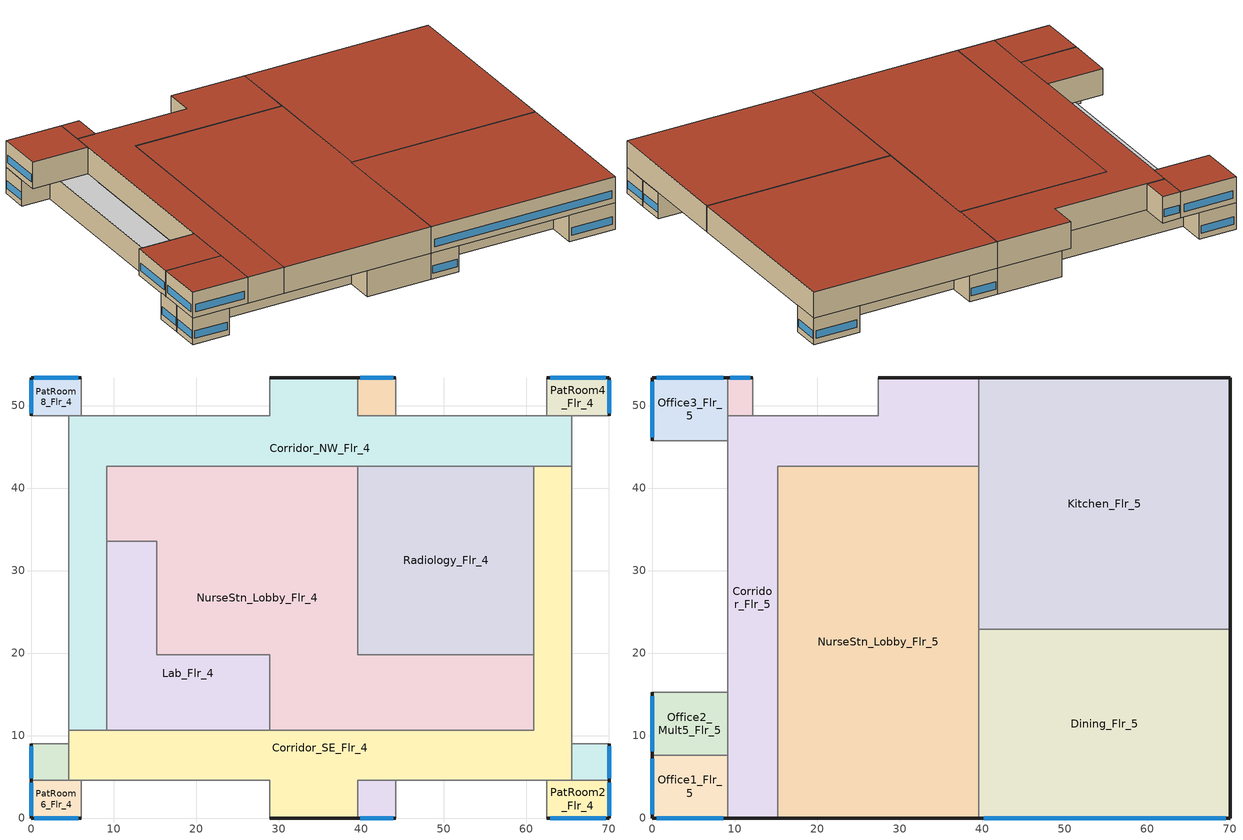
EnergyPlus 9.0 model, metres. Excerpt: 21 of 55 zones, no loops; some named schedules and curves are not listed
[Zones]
PatRoom1_Mult10_Flr_4
 floor adiabatic (int_slab_floor): 44.2,4.57 44.2,0 39.62,0 39.62,4.57 z12.8
 wall outside (res_ext_wall): 39.62,0 44.2,0 z12.8:17.07
 wall adiabatic (int_wall): 44.2,0 44.2,4.57 39.62,4.57 39.62,0 z12.8:17.07
 window (NonreseastWindow_U_0.43_SHGC_0.25): 39.9,0 43.92,0 z13.72:14.94
 ceiling adiabatic (int_slab_ceiling): 39.62,4.57 39.62,0 44.2,0 44.2,4.57 z17.07
PatRoom2_Flr_4
 floor adiabatic (int_slab_floor): 70.1,4.57 70.1,0 62.48,0 62.48,4.57 z12.8
 wall outside (res_ext_wall): 62.48,0 70.1,0 70.1,4.57 z12.8:17.07
 wall adiabatic (int_wall): 70.1,4.57 62.48,4.57 62.48,0 z12.8:17.07
 window (NonresWindow_U_0.43_SHGC_0.25): 70.1,0.27 70.1,4.3 z13.72:14.94
 window (NonreseastWindow_U_0.43_SHGC_0.25): 62.94,0 69.65,0 z13.72:14.94
 ceiling adiabatic (int_slab_ceiling): 62.48,4.57 62.48,0 70.1,0 70.1,4.57 z17.07
PatRoom3_Mult10_Flr_4
 floor adiabatic (int_slab_floor): 70.1,8.99 70.1,4.57 65.53,4.57 65.53,8.99 z12.8
 wall outside (res_ext_wall): 70.1,4.57 70.1,8.99 z12.8:17.07
 wall adiabatic (int_wall): 70.1,8.99 65.53,8.99 65.53,4.57 70.1,4.57 z12.8:17.07
 window (NonresWindow_U_0.43_SHGC_0.25): 70.1,4.84 70.1,8.73 z13.72:14.94
 ceiling adiabatic (int_slab_ceiling): 65.53,8.99 65.53,4.57 70.1,4.57 70.1,8.99 z17.07
PatRoom4_Flr_4
 floor adiabatic (int_slab_floor): 70.1,53.34 70.1,48.77 62.48,48.77 62.48,53.34 z12.8
 wall outside (res_ext_wall): 70.1,48.77 70.1,53.34 62.48,53.34 z12.8:17.07
 wall adiabatic (int_wall): 62.48,53.34 62.48,48.77 70.1,48.77 z12.8:17.07
 window (NonresWindow_U_0.43_SHGC_0.25): 69.65,53.34 62.94,53.34 / 70.1,49.04 70.1,53.07 z13.72:14.94
 ceiling adiabatic (int_slab_ceiling): 62.48,53.34 62.48,48.77 70.1,48.77 70.1,53.34 z17.07
PatRoom5_Mult10_Flr_4
 floor adiabatic (int_slab_floor): 44.2,53.34 44.2,48.77 39.62,48.77 39.62,53.34 z12.8
 wall outside (res_ext_wall): 44.2,53.34 39.62,53.34 z12.8:17.07
 wall adiabatic (int_wall): 39.62,53.34 39.62,48.77 44.2,48.77 44.2,53.34 z12.8:17.07
 window (NonresWindow_U_0.43_SHGC_0.25): 43.92,53.34 39.9,53.34 z13.72:14.94
 ceiling adiabatic (int_slab_ceiling): 39.62,53.34 39.62,48.77 44.2,48.77 44.2,53.34 z17.07
Radiology_Flr_4
 floor adiabatic (int_slab_floor): 60.96,42.67 60.96,19.81 39.62,19.81 39.62,42.67 z12.8
 wall to Corridor_NW_Flr_4 (int_wall): 60.96,42.67 39.62,42.67 z12.8:17.07
 wall to Corridor_SE_Flr_4 (int_wall): 60.96,19.81 60.96,42.67 z12.8:17.07
 wall to NurseStn_Lobby_Flr_4 (int_wall): 39.62,42.67 39.62,19.81 60.96,19.81 z12.8:17.07
 ceiling adiabatic (int_slab_ceiling): 39.62,42.67 39.62,19.81 60.96,19.81 60.96,42.67 z17.07
PatRoom6_Flr_4
 floor adiabatic (int_slab_floor): 6.1,4.57 6.1,0 0,0 0,4.57 z12.8
 wall outside (res_ext_wall): 0,4.57 0,0 6.1,0 z12.8:17.07
 wall adiabatic (int_wall): 6.1,0 6.1,4.57 0,4.57 z12.8:17.07
 window (NonreseastWindow_U_0.43_SHGC_0.25): 0.37,0 5.73,0 z13.72:14.94
 window (NonresWindow_U_0.43_SHGC_0.25): 0,4.3 0,0.27 z13.72:14.94
 ceiling adiabatic (int_slab_ceiling): 0,4.57 0,0 6.1,0 6.1,4.57 z17.07
PatRoom7_Mult10_Flr_4
 floor adiabatic (int_slab_floor): 4.57,8.99 4.57,4.57 0,4.57 0,8.99 z12.8
 wall outside (res_ext_wall): 0,8.99 0,4.57 z12.8:17.07
 wall adiabatic (int_wall): 0,4.57 4.57,4.57 4.57,8.99 0,8.99 z12.8:17.07
 window (NonresWindow_U_0.43_SHGC_0.25): 0,8.73 0,4.84 z13.72:14.94
 ceiling adiabatic (int_slab_ceiling): 0,8.99 0,4.57 4.57,4.57 4.57,8.99 z17.07
PatRoom8_Flr_4
 floor adiabatic (int_slab_floor): 6.1,53.34 6.1,48.77 0,48.77 0,53.34 z12.8
 wall outside (res_ext_wall): 6.1,53.34 0,53.34 0,48.77 z12.8:17.07
 wall adiabatic (int_wall): 0,48.77 6.1,48.77 6.1,53.34 z12.8:17.07
 window (NonresWindow_U_0.43_SHGC_0.25): 5.73,53.34 0.37,53.34 / 0,53.07 0,49.04 z13.72:14.94
 ceiling adiabatic (int_slab_ceiling): 0,53.34 0,48.77 6.1,48.77 6.1,53.34 z17.07
NurseStn_Lobby_Flr_4
 floor adiabatic (int_slab_floor): 9.14,42.67 39.62,42.67 39.62,19.81 60.96,19.81 60.96,10.67 28.96,10.67 28.96,19.81 15.24,19.81 15.24,33.53 9.14,33.53 z12.8
 wall to Corridor_NW_Flr_4 (Air_Wall): 39.62,42.67 9.14,42.67 9.14,33.53 z12.8:17.07
 wall to Corridor_SE_Flr_4 (Air_Wall): 28.96,10.67 60.96,10.67 60.96,19.81 z12.8:17.07
 wall to Lab_Flr_4 (int_wall): 9.14,33.53 15.24,33.53 15.24,19.81 28.96,19.81 28.96,10.67 z12.8:17.07
 ceiling adiabatic (int_slab_ceiling): 9.14,42.67 9.14,33.53 15.24,33.53 15.24,19.81 28.96,19.81 28.96,10.67 60.96,10.67 60.96,19.81 39.62,19.81 39.62,42.67 z17.07
Lab_Flr_4
 floor adiabatic (int_slab_floor): 9.14,33.53 15.24,33.53 15.24,19.81 28.96,19.81 28.96,10.67 9.14,10.67 z12.8
 wall to Corridor_SE_Flr_4 (int_wall): 9.14,10.67 28.96,10.67 z12.8:17.07
 wall to Corridor_NW_Flr_4 (int_wall): 9.14,33.58 9.14,10.67 z12.8:17.07
 ceiling adiabatic (int_slab_ceiling): 9.14,33.53 9.14,10.67 28.96,10.67 28.96,19.81 15.24,19.81 15.24,33.53 z17.07
Corridor_SE_Flr_4
 floor adiabatic (int_slab_floor): 4.57,4.57 4.57,10.67 60.96,10.67 60.96,42.67 65.53,42.67 65.53,4.57 39.62,4.57 39.62,0 28.96,0 28.96,4.57 z12.8
 wall outside (res_ext_wall): 28.96,0 39.62,0 z12.8:17.07
 wall adiabatic (int_wall): 39.62,0 39.62,4.57 65.53,4.57 65.53,42.67 / 4.57,10.67 4.57,4.57 28.96,4.57 28.96,0 z12.8:17.07
 wall to Corridor_NW_Flr_4 (Air_Wall): 65.53,42.67 60.96,42.67 / 9.14,10.67 4.57,10.67 z12.8:17.07
 ceiling adiabatic (int_slab_ceiling): 4.57,4.57 28.96,4.57 28.96,0 39.62,0 39.62,4.57 65.53,4.57 65.53,42.67 60.96,42.67 60.96,10.67 4.57,10.67 z17.07
Corridor_NW_Flr_4
 floor adiabatic (int_slab_floor): 4.57,10.67 4.57,48.77 28.96,48.77 28.96,53.34 39.62,53.34 39.62,48.77 65.53,48.77 65.53,42.67 9.14,42.67 9.14,10.67 z12.8
 wall outside (res_ext_wall): 39.62,53.34 28.96,53.34 z12.8:17.07
 wall adiabatic (int_wall): 65.53,42.67 65.53,48.77 39.62,48.77 39.62,53.34 / 28.96,53.34 28.96,48.77 4.57,48.77 4.57,10.67 z12.8:17.07
 ceiling adiabatic (int_slab_ceiling): 4.57,10.67 9.14,10.67 9.14,42.67 65.53,42.67 65.53,48.77 39.62,48.77 39.62,53.34 28.96,53.34 28.96,48.77 4.57,48.77 z17.07
Dining_Flr_5
 floor adiabatic (int_slab_floor): 39.62,0 39.62,22.86 70.1,22.86 70.1,0 z17.07
 wall outside (nonres_ext_wall): 39.62,0 70.1,0 70.1,22.86 z17.07:21.34
 wall to Kitchen_Flr_5 (int_wall): 70.1,22.86 39.62,22.86 z17.07:21.34
 wall to NurseStn_Lobby_Flr_5 (int_wall): 39.62,22.86 39.62,0 z17.07:21.34
 window (NonreseastWindow_U_0.43_SHGC_0.25): 40.2,0 69.53,0 z17.98:19.2
 roof outside (nonres_roof): 39.62,0 70.1,0 70.1,22.86 39.62,22.86 z21.34
NurseStn_Lobby_Flr_5
 floor adiabatic (int_slab_floor): 15.24,0 15.24,42.67 39.62,42.67 39.62,0 z17.07
 wall outside (nonres_ext_wall): 15.24,0 39.62,0 z17.07:21.34
 wall to Corridor_Flr_5 (Air_Wall): 39.62,42.67 15.24,42.67 z17.07:21.34
 wall to Kitchen_Flr_5 (int_wall): 39.62,22.86 39.62,42.67 z17.07:21.34
 wall to Corridor_Flr_5 (int_wall): 15.24,42.67 15.24,0 z17.07:21.34
 roof outside (nonres_roof): 15.24,0 39.62,0 39.62,42.67 15.24,42.67 z21.34
Kitchen_Flr_5
 floor adiabatic (int_slab_floor): 70.1,53.34 70.1,22.86 39.62,22.86 39.62,53.34 z17.07
 wall outside (nonres_ext_wall): 70.1,22.86 70.1,53.34 39.62,53.34 z17.07:21.34
 wall to Corridor_Flr_5 (int_wall): 39.62,53.34 39.62,42.67 z17.07:21.34
 roof outside (nonres_roof): 39.62,53.34 39.62,22.86 70.1,22.86 70.1,53.34 z21.34
Office1_Flr_5
 floor adiabatic (int_slab_floor): 9.14,7.62 9.14,0 0,0 0,7.62 z17.07
 wall outside (nonres_ext_wall): 0,7.62 0,0 9.14,0 z17.07:21.34
 wall adiabatic (int_wall): 9.14,0 9.14,7.62 0,7.62 z17.07:21.34
 window (NonreseastWindow_U_0.43_SHGC_0.25): 0.55,0 8.6,0 z17.98:19.2
 window (NonresWindow_U_0.43_SHGC_0.25): 0,7.16 0,0.46 z17.98:19.2
 roof outside (nonres_roof): 0,7.62 0,0 9.14,0 9.14,7.62 z21.34
Office2_Mult5_Flr_5
 floor adiabatic (int_slab_floor): 9.14,15.24 9.14,7.62 0,7.62 0,15.24 z17.07
 wall outside (nonres_ext_wall): 0,15.24 0,7.62 z17.07:21.34
 wall adiabatic (int_wall): 0,7.62 9.14,7.62 9.14,15.24 0,15.24 z17.07:21.34
 window (NonresWindow_U_0.43_SHGC_0.25): 0,14.78 0,8.08 z17.98:19.2
 roof outside (nonres_roof): 0,15.24 0,7.62 9.14,7.62 9.14,15.24 z21.34
Office3_Flr_5
 floor adiabatic (int_slab_floor): 9.14,53.34 9.14,45.72 0,45.72 0,53.34 z17.07
 wall outside (nonres_ext_wall): 9.14,53.34 0,53.34 0,45.72 z17.07:21.34
 wall adiabatic (int_wall): 0,45.72 9.14,45.72 9.14,53.34 z17.07:21.34
 window (NonresWindow_U_0.43_SHGC_0.25): 8.6,53.34 0.55,53.34 / 0,52.88 0,46.18 z17.98:19.2
 roof outside (nonres_roof): 0,53.34 0,45.72 9.14,45.72 9.14,53.34 z21.34
Office4_Mult6_Flr_5
 floor adiabatic (int_slab_floor): 12.19,53.34 12.19,48.77 9.14,48.77 9.14,53.34 z17.07
 wall outside (nonres_ext_wall): 12.19,53.34 9.14,53.34 z17.07:21.34
 wall adiabatic (int_wall): 9.14,53.34 9.14,48.77 12.19,48.77 12.19,53.34 z17.07:21.34
 window (NonresWindow_U_0.43_SHGC_0.25): 11.88,53.34 9.45,53.34 z17.98:19.2
 roof outside (nonres_roof): 9.14,53.34 9.14,48.77 12.19,48.77 12.19,53.34 z21.34
Corridor_Flr_5
 floor adiabatic (int_slab_floor): 9.14,0 9.14,48.77 27.43,48.77 27.43,53.34 39.62,53.34 39.62,42.67 15.24,42.67 15.24,0 z17.07
 wall outside (nonres_ext_wall): 39.62,53.34 27.43,53.34 / 9.14,0 15.24,0 z17.07:21.34
 wall adiabatic (int_wall): 27.43,53.34 27.43,48.77 9.14,48.77 9.14,0 z17.07:21.34
 roof outside (nonres_roof): 9.14,0 15.24,0 15.24,42.67 39.62,42.67 39.62,53.34 27.43,53.34 27.43,48.77 9.14,48.77 z21.34
[Building]
Hospital: North Axis {deg}=-90; Terrain=City; Loads Convergence Tolerance Value=0.04; Temperature Convergence Tolerance Value {deltaC}=0.2; Solar Distribution=FullInteriorAndExterior; Maximum Number of Warmup Days=25; Minimum Number of Warmup Days=6
[Site:Location]
Site:Location=San.Diego-Brown.Field.Muni.AP_CA_USA WMO=722904; Latitude {N+ S-}=32.57; Longitude {W- E+}=-116.98; Time Zone Relative to GMT {GMT+/-}=-8; Elevation {m}=159
[SizingPeriod:DesignDay] Day of Month=21; Dry-Bulb Temperature Range Modifier Type=DefaultMultipliers; Humidity Condition Type=Wetbulb; Barometric Pressure {Pa}=99429; Rain {Yes/No}=No; Snow on ground {Yes/No}=No; Daylight Savings Time Indicator=No
Name | Month | Day Type | Maximum Dry-Bulb Temperature {C} | Daily Dry-Bulb Temperature Range {C} | Wetbulb at Maximum Dry-Bulb {C} | Wind Speed {m/s} design conditions vs. traditional 6.71 m/s (15 mph) | Wind Direction {Degrees; N=0, S=180} | Solar Model Indicator | Clearness {0.0 to 1.1} | Wind Speed {m/s} design conditions vs. traditional 3.35 m/s (7mph) | ASHRAE Clear Sky Optical Depth for Beam Irradiance (taub) | ASHRAE Clear Sky Optical Depth for Diffuse Irradiance (taud)
San.Diego-Brown.Field.Muni.AP_CA_USA Ann Htg 99.6% Condns DB | 12 | WinterDesignDay | 3.8 | 0 | 3.8 | 3 | 120 | ASHRAEClearSky | 0
San.Diego-Brown.Field.Muni.AP_CA_USA Ann Clg .4% Condns DB=>MWB | 8 | SummerDesignDay | 31.3 | 8.9 | 18.4 |  | 280 | ASHRAETau |  | 4.1 | 0.412 | 2.276
[Site:WaterMainsTemperature]
Calculation Method=Correlation; Annual average outdoor air temperature {C}=16; Maximum difference in monthly average outdoor air temperatures {C}=7.1
[Site:GroundTemperature:FCfactorMethod]
January Ground Temperature {C}=18.8; February Ground Temperature {C}=14.3; March Ground Temperature {C}=13.6; April Ground Temperature {C}=13.2; May Ground Temperature {C}=13.3; June Ground Temperature {C}=12.6; July Ground Temperature {C}=15.3; August Ground Temperature {C}=15.6; September Ground Temperature {C}=17.7; October Ground Temperature {C}=19.4; November Ground Temperature {C}=19.7; December Ground Temperature {C}=18.5
[Material:NoMass]
CP02 CARPET PAD: VeryRough, 0.21648, 0.9, 0.7, 0.8
Air_Wall_Material: Rough, 0.207949, 0.9, 0.7
Nonres_Roof_Insulation: MediumSmooth, 4.31889, 0.9, 0.7, 0.7
Nonres_Exterior_Wall_Insulation: MediumSmooth, 1.11476, 0.9, 0.7, 0.7
Res_Exterior_Wall_Insulation: MediumSmooth, 1.37633, 0.9, 0.7, 0.7
[Construction]
InteriorFurnishings: Std Wood 6inch
Air_Wall: Air_Wall_Material
int_wall: G01 13mm gypsum board, G01 13mm gypsum board
int_slab_floor: 100mm Normalweight concrete floor, CP02 CARPET PAD
int_slab_ceiling: CP02 CARPET PAD, 100mm Normalweight concrete floor
nonres_roof: F13 Built-up roofing, Nonres_Roof_Insulation, F08 Metal surface
nonres_ext_wall: 200mm Normalweight concrete wall, Nonres_Exterior_Wall_Insulation, G01 13mm gypsum board
res_ext_wall: 200mm Normalweight concrete wall, Res_Exterior_Wall_Insulation, G01 13mm gypsum board
NonresWindow_U_0.43_SHGC_0.25: Nonres Window Glazing Layer
NonreseastWindow_U_0.43_SHGC_0.25: Nonres East Glazing Layer
[Material]
Name | Roughness | Thickness {m} | Conductivity {W/m-K} | Density {kg/m3} | Specific Heat {J/kg-K} | Thermal Absorptance | Solar Absorptance | Visible Absorptance | Absorptance:Thermal | Absorptance:Solar | Absorptance:Visible
Std Wood 6inch | MediumSmooth | 0.15 | 0.12 | 540 | 1210 | 0.9 | 0.7 | 0.7
F08 Metal surface | Smooth | 0.0008 | 45.28 | 7824 | 500
F13 Built-up roofing | Rough | 0.0095 | 0.16 | 1120 | 1460 |  |  |  | 0.75 | 0.45
G01 13mm gypsum board | Smooth | 0.0127 | 0.16 | 800 | 1090 |  |  |  | 0.9 | 0.7 | 0.5
200mm Normalweight concrete wall | MediumRough | 0.2032 | 2.31 | 2322 | 832
100mm Normalweight concrete floor | MediumRough | 0.1016 | 2.31 | 2322 | 832
[WindowMaterial:SimpleGlazingSystem] U-Factor {W/m2-K}=2.44165; Solar Heat Gain Coefficient=0.25; Visible Transmittance=0.275
Nonres Window Glazing Layer; Nonres East Glazing Layer
[Zone] Type=1; Ceiling Height {m}=4.2683; Floor Area {m2}=autocalculate; Part of Total Floor Area=YES
Name | Multiplier | Volume {m3}
PatRoom1_Mult10_Flr_4; PatRoom5_Mult10_Flr_4 | 10 | 89.21
PatRoom2_Flr_4; PatRoom4_Flr_4 | 1 | 148.71
PatRoom3_Mult10_Flr_4; PatRoom7_Mult10_Flr_4 | 10 | 86.26
Radiology_Flr_4 | 1 | 2081.82
PatRoom6_Flr_4; PatRoom8_Flr_4 | 1 | 118.96
NurseStn_Lobby_Flr_4 | 1 | 3866.22
Lab_Flr_4 | 1 | 1129.43
Corridor_SE_Flr_4; Corridor_NW_Flr_4 | 1 | 2418.88
Dining_Flr_5 | 1 | 2974.04
NurseStn_Lobby_Flr_5 | 1 | 4441.23
Kitchen_Flr_5 | 1 | 3965.37
Office1_Flr_5 | 1 | 297.5
Office2_Mult5_Flr_5 | 5 | 297.41
Office3_Flr_5 | 1 | 297.41
Office4_Mult6_Flr_5 | 6 | 59.5
Corridor_Flr_5 | 1 | 2141.32
[InternalMass] Construction=InteriorFurnishings
Name | Zone | Surface Area {m2}
PatRoom1_Mult10_Flr_4_InternalMass_1 | PatRoom1_Mult10_Flr_4 | 41.8064
PatRoom2_Flr_4_InternalMass_1 | PatRoom2_Flr_4 | 69.6773
PatRoom3_Mult10_Flr_4_InternalMass_1 | PatRoom3_Mult10_Flr_4 | 40.4165
PatRoom4_Flr_4_InternalMass_1 | PatRoom4_Flr_4 | 69.6773
PatRoom5_Mult10_Flr_4_InternalMass_1 | PatRoom5_Mult10_Flr_4 | 41.8064
Radiology_Flr_4_InternalMass_1 | Radiology_Flr_4 | 975.4819
PatRoom6_Flr_4_InternalMass_1 | PatRoom6_Flr_4 | 55.7418
PatRoom7_Mult10_Flr_4_InternalMass_1 | PatRoom7_Mult10_Flr_4 | 40.4165
PatRoom8_Flr_4_InternalMass_1 | PatRoom8_Flr_4 | 55.7418
NurseStn_Lobby_Flr_4_InternalMass_1 | NurseStn_Lobby_Flr_4 | 1811.61
Lab_Flr_4_InternalMass_1 | Lab_Flr_4 | 529.5473
Corridor_SE_Flr_4_InternalMass_1 | Corridor_SE_Flr_4 | 1133.42
Corridor_NW_Flr_4_InternalMass_1 | Corridor_NW_Flr_4 | 1133.42
Dining_Flr_5_InternalMass_1 | Dining_Flr_5 | 1393.55
NurseStn_Lobby_Flr_5_InternalMass_1 | NurseStn_Lobby_Flr_5 | 2081.03
Kitchen_Flr_5_InternalMass_1 | Kitchen_Flr_5 | 1858.06
Office1_Flr_5_InternalMass_1 | Office1_Flr_5 | 139.3911
Office2_Mult5_Flr_5_InternalMass_1 | Office2_Mult5_Flr_5 | 139.3546
Office3_Flr_5_InternalMass_1 | Office3_Flr_5 | 139.3546
Office4_Mult6_Flr_5_InternalMass_1 | Office4_Mult6_Flr_5 | 27.8709
Corridor_Flr_5_InternalMass_1 | Corridor_Flr_5 | 1003.35
[People] Number of People Calculation Method=People; Fraction Radiant=0.3; Sensible Heat Fraction=AUTOCALCULATE; Activity Level Schedule=ACTIVITY_SCH; Enable ASHRAE 55 Comfort Warnings=No; Mean Radiant Temperature Calculation Type=ZoneAveraged; Work Efficiency Schedule=WORK_EFF_SCH; Clothing Insulation Calculation Method=ClothingInsulationSchedule; Clothing Insulation Schedule=CLOTHING_SCH; Air Velocity Schedule=AIR_VELO_SCH; Thermal Comfort Model 1 Type=FANGER
Name | Zone or ZoneList | Number of People Schedule | Number of People
PatRoom1_Mult10_Flr_4 | PatRoom1_Mult10_Flr_4 | BLDG_OCC_EXTD_SCH | 1.1244
PatRoom2_Flr_4 | PatRoom2_Flr_4 | BLDG_OCC_EXTD_SCH | 1.8744
PatRoom3_Mult10_Flr_4 | PatRoom3_Mult10_Flr_4 | BLDG_OCC_EXTD_SCH | 1.0873
PatRoom4_Flr_4 | PatRoom4_Flr_4 | BLDG_OCC_EXTD_SCH | 1.8744
PatRoom5_Mult10_Flr_4 | PatRoom5_Mult10_Flr_4 | BLDG_OCC_EXTD_SCH | 1.1244
Radiology_Flr_4 | Radiology_Flr_4 | BLDG_OCC_SCH | 26.2404
PatRoom6_Flr_4 | PatRoom6_Flr_4 | BLDG_OCC_EXTD_SCH | 1.4994
PatRoom7_Mult10_Flr_4 | PatRoom7_Mult10_Flr_4 | BLDG_OCC_EXTD_SCH | 1.0873
PatRoom8_Flr_4 | PatRoom8_Flr_4 | BLDG_OCC_EXTD_SCH | 1.4994
NurseStn_Lobby_Flr_4 | NurseStn_Lobby_Flr_4 | BLDG_OCC_EXTD_SCH | 12.9952
Lab_Flr_4 | Lab_Flr_4 | BLDG_OCC_SCH | 14.2446
Corridor_SE_Flr_4 | Corridor_SE_Flr_4 | BLDG_OCC_EXTD_SCH | 6.0978
Corridor_NW_Flr_4 | Corridor_NW_Flr_4 | BLDG_OCC_EXTD_SCH | 6.0978
Dining_Flr_5 | Dining_Flr_5 | BLDG_OCC_EXTD_SCH | 74.9725
NurseStn_Lobby_Flr_5 | NurseStn_Lobby_Flr_5 | BLDG_OCC_SCH | 14.9279
Kitchen_Flr_5 | Kitchen_Flr_5 | BLDG_OCC_EXTD_SCH | 49.9818
Office1_Flr_5 | Office1_Flr_5 | BLDG_OCC_SCH | 5.2498
Office2_Mult5_Flr_5 | Office2_Mult5_Flr_5 | BLDG_OCC_SCH | 5.2483
Office3_Flr_5 | Office3_Flr_5 | BLDG_OCC_SCH | 5.2483
Office4_Mult6_Flr_5 | Office4_Mult6_Flr_5 | BLDG_OCC_SCH | 1.05
Corridor_Flr_5 | Corridor_Flr_5 | BLDG_OCC_EXTD_SCH | 5.3981
[Lights] Design Level Calculation Method=Watts/Area; Return Air Fraction=0; Fraction Radiant=0.7; Fraction Visible=0.2; Fraction Replaceable=1; Return Air Fraction Calculated from Plenum Temperature=No
Name | Zone or ZoneList | Schedule | Watts per Zone Floor Area {W/m2}
PatRoom1_Mult10_Flr_4_Lights | PatRoom1_Mult10_Flr_4 | BLDG_LIGHT_EXTD_SCH | 7.31946
PatRoom2_Flr_4_Lights | PatRoom2_Flr_4 | BLDG_LIGHT_EXTD_SCH | 7.31946
PatRoom3_Mult10_Flr_4_Lights | PatRoom3_Mult10_Flr_4 | BLDG_LIGHT_EXTD_SCH | 7.31946
PatRoom4_Flr_4_Lights | PatRoom4_Flr_4 | BLDG_LIGHT_EXTD_SCH | 7.31946
PatRoom5_Mult10_Flr_4_Lights | PatRoom5_Mult10_Flr_4 | BLDG_LIGHT_EXTD_SCH | 7.31946
Radiology_Flr_4_Lights | Radiology_Flr_4 | BLDG_LIGHT_RADIOLOGY_SCH | 10.1181
PatRoom6_Flr_4_Lights | PatRoom6_Flr_4 | BLDG_LIGHT_EXTD_SCH | 7.31946
PatRoom7_Mult10_Flr_4_Lights | PatRoom7_Mult10_Flr_4 | BLDG_LIGHT_EXTD_SCH | 7.31946
PatRoom8_Flr_4_Lights | PatRoom8_Flr_4 | BLDG_LIGHT_EXTD_SCH | 7.31946
NurseStn_Lobby_Flr_4_Lights | NurseStn_Lobby_Flr_4 | BLDG_LIGHT_NURSEFLR234_SCH | 10.4625
Lab_Flr_4_Lights | Lab_Flr_4 | BLDG_LIGHT_SCH | 14.316
Corridor_SE_Flr_4_Lights | Corridor_SE_Flr_4 | BLDG_LIGHT_CORRIDOR_SCH | 7.64238
Corridor_NW_Flr_4_Lights | Corridor_NW_Flr_4 | BLDG_LIGHT_CORRIDOR_SCH | 7.64238
Dining_Flr_5_Lights | Dining_Flr_5 | BLDG_LIGHT_EXTD_SCH | 4.30556
NurseStn_Lobby_Flr_5_Lights | NurseStn_Lobby_Flr_5 | BLDG_LIGHT_LOBBYFLR5_SCH | 10.4625
Kitchen_Flr_5_Lights | Kitchen_Flr_5 | BLDG_LIGHT_EXTD_SCH | 11.7327
Office1_Flr_5_Lights | Office1_Flr_5 | BLDG_LIGHT_OFFICE_SCH | 6.8889
Office2_Mult5_Flr_5_Lights | Office2_Mult5_Flr_5 | BLDG_LIGHT_OFFICE_SCH | 6.8889
Office3_Flr_5_Lights | Office3_Flr_5 | BLDG_LIGHT_OFFICE_SCH | 6.8889
Office4_Mult6_Flr_5_Lights | Office4_Mult6_Flr_5 | BLDG_LIGHT_OFFICE_SCH | 6.8889
Corridor_Flr_5_Lights | Corridor_Flr_5 | BLDG_LIGHT_CORRIDOR_SCH | 7.64238
[ElectricEquipment] Design Level Calculation Method=EquipmentLevel; Fraction Latent=0; Fraction Lost=0
Name | Zone or ZoneList | Schedule | Design Level {W} | Fraction Radiant
PatRoom1_Mult10_Flr_4_MiscPlug_Equip | PatRoom1_Mult10_Flr_4 | BLDG_EQUIP_EXTD_SCH | 449.8365 | 0.5
PatRoom2_Flr_4_MiscPlug_Equip | PatRoom2_Flr_4 | BLDG_EQUIP_EXTD_SCH | 749.7275 | 0.5
PatRoom3_Mult10_Flr_4_MiscPlug_Equip | PatRoom3_Mult10_Flr_4 | BLDG_EQUIP_EXTD_SCH | 434.8813 | 0.5
PatRoom4_Flr_4_MiscPlug_Equip | PatRoom4_Flr_4 | BLDG_EQUIP_EXTD_SCH | 749.7275 | 0.5
PatRoom5_Mult10_Flr_4_MiscPlug_Equip | PatRoom5_Mult10_Flr_4 | BLDG_EQUIP_EXTD_SCH | 449.8365 | 0.5
Radiology_Flr_4_MiscPlug_Equip | Radiology_Flr_4 | BLDG_EQUIP_SCH | 52499.9 | 0.5
PatRoom6_Flr_4_MiscPlug_Equip | PatRoom6_Flr_4 | BLDG_EQUIP_EXTD_SCH | 599.782 | 0.5
PatRoom7_Mult10_Flr_4_MiscPlug_Equip | PatRoom7_Mult10_Flr_4 | BLDG_EQUIP_EXTD_SCH | 434.8813 | 0.5
PatRoom8_Flr_4_MiscPlug_Equip | PatRoom8_Flr_4 | BLDG_EQUIP_EXTD_SCH | 599.782 | 0.5
NurseStn_Lobby_Flr_4_MiscPlug_Equip | NurseStn_Lobby_Flr_4 | BLDG_EQUIP_EXTD_SCH | 10136 | 0.5
Lab_Flr_4_MiscPlug_Equip | Lab_Flr_4 | BLDG_EQUIP_SCH | 11395.9 | 0.5
Dining_Flr_5_MiscPlug_Equip | Dining_Flr_5 | BLDG_EQUIP_EXTD_SCH | 7497.28 | 0.5
NurseStn_Lobby_Flr_5_MiscPlug_Equip | NurseStn_Lobby_Flr_5 | BLDG_EQUIP_SCH | 11643.4 | 0.5
Kitchen_Flr_5_MiscPlug_Equip | Kitchen_Flr_5 | BLDG_EQUIP_EXTD_SCH | 74972.8 | 0.5
Office1_Flr_5_MiscPlug_Equip | Office1_Flr_5 | BLDG_EQUIP_SCH | 749.9243 | 0.5
Office2_Mult5_Flr_5_MiscPlug_Equip | Office2_Mult5_Flr_5 | BLDG_EQUIP_SCH | 749.7275 | 0.5
Office3_Flr_5_MiscPlug_Equip | Office3_Flr_5 | BLDG_EQUIP_SCH | 749.7275 | 0.5
Office4_Mult6_Flr_5_MiscPlug_Equip | Office4_Mult6_Flr_5 | BLDG_EQUIP_SCH | 149.9455 | 0.5
Kitchen_Flr_5_Reach-in-Freezer | Kitchen_Flr_5 | Always_on | 555 | 0.25
Kitchen_Flr_5_Reach-in-Refrigerator | Kitchen_Flr_5 | Always_on | 470 | 0.25
[Exterior:FuelEquipment] Fuel Use Type=Electricity
Name | Schedule | Design Level {W}
Elevators | BLDG_ELEVATORS | 162963
Elevators_Lights_Fan | ELEV_LIGHT_FAN_SCH_ADD_DF | 501
[GasEquipment]
Kitchen_Flr_5_MiscPlugGas_Equip: Zone or ZoneList=Kitchen_Flr_5; Schedule=BLDG_EQUIP_EXTD_SCH; Design Level Calculation Method=EquipmentLevel; Design Level {W}=149946; Fraction Latent=0; Fraction Radiant=0.5; Fraction Lost=0
[Exterior:Lights]
Exterior_Lights: Schedule=Exterior_Lgt_ALWAYS_ON; Design Level {W}=9863; Control Option=AstronomicalClock
[Daylighting:Controls] Daylighting Method=SplitFlux; Lighting Control Type=Continuousoff; Minimum Input Power Fraction for Continuous or ContinuousOff Dimming Control=0.2; Minimum Light Output Fraction for Continuous or ContinuousOff Dimming Control=0.2; Number of Stepped Control Steps=3; Probability Lighting will be Reset When Needed in Manual Stepped Control=1; Maximum Allowable Discomfort Glare Index=22
Name | Zone | Glare Calculation Daylighting Reference Point | Glare Calculation Azimuth Angle of View Direction Clockwise from Zone y-Axis {deg} | Daylighting Reference Point 1 | Fraction of Zone Controlled by Reference Point 1 | Illuminance Setpoint at Reference Point 1 {lux} | Daylighting Reference Point 2 | Fraction of Zone Controlled by Reference Point 2 | Illuminance Setpoint at Reference Point 2 {lux}
Office1_Flr_5_DaylCtrl | Office1_Flr_5 | Office1_Flr_5_DaylRefPt1 | 270 | Office1_Flr_5_DaylRefPt1 | 0.56 | 377 | Office1_Flr_5_DaylRefPt2 | 0.21 | 377
Office3_Flr_5_DaylCtrl | Office3_Flr_5 | Office3_Flr_5_DaylRefPt1 | 0 | Office3_Flr_5_DaylRefPt1 | 0.56 | 377 | Office3_Flr_5_DaylRefPt2 | 0.21 | 377
Office4_Mult6_Flr_5_DaylCtrl | Office4_Mult6_Flr_5 | Office4_Mult6_Flr_5_DaylRefPt1 | 0 | Office4_Mult6_Flr_5_DaylRefPt1 | 0.94 | 377
Office2_Mult5_Flr_5_DaylCtrl | Office2_Mult5_Flr_5 | Office2_Mult5_Flr_5_DaylRefPt1 | 0 | Office2_Mult5_Flr_5_DaylRefPt1 | 0.47 | 377
Dining_Flr_5_DaylCtrl | Dining_Flr_5 | Dining_Flr_5_DaylRefPt1 | 0 | Dining_Flr_5_DaylRefPt1 | 0.19 | 215
[ZoneInfiltration:DesignFlowRate] Schedule=INFIL_SCH_PNNL; Design Flow Rate Calculation Method=Flow/ExteriorArea; Constant Term Coefficient=0; Temperature Term Coefficient=0; Velocity Term Coefficient=0.224; Velocity Squared Term Coefficient=0
Name | Zone or ZoneList | Flow per Exterior Surface Area {m3/s-m2}
PatRoom1_Mult10_Flr_4_Infiltration | PatRoom1_Mult10_Flr_4 | 0.00056896
PatRoom2_Flr_4_Infiltration | PatRoom2_Flr_4 | 0.00056896
PatRoom3_Mult10_Flr_4_Infiltration | PatRoom3_Mult10_Flr_4 | 0.00056896
PatRoom4_Flr_4_Infiltration | PatRoom4_Flr_4 | 0.00056896
PatRoom5_Mult10_Flr_4_Infiltration | PatRoom5_Mult10_Flr_4 | 0.00056896
Radiology_Flr_4_Infiltration | Radiology_Flr_4 | 0.00056896
PatRoom6_Flr_4_Infiltration | PatRoom6_Flr_4 | 0.00056896
PatRoom7_Mult10_Flr_4_Infiltration | PatRoom7_Mult10_Flr_4 | 0.00056896
PatRoom8_Flr_4_Infiltration | PatRoom8_Flr_4 | 0.00056896
NurseStn_Lobby_Flr_4_Infiltration | NurseStn_Lobby_Flr_4 | 0.00056896
Lab_Flr_4_Infiltration | Lab_Flr_4 | 0.00056896
Corridor_SE_Flr_4_Infiltration | Corridor_SE_Flr_4 | 0.00056896
Corridor_NW_Flr_4_Infiltration | Corridor_NW_Flr_4 | 0.00056896
Dining_Flr_5_Infiltration | Dining_Flr_5 | 0.000140135
NurseStn_Lobby_Flr_5_Infiltration | NurseStn_Lobby_Flr_5 | 5.17185e-05
Kitchen_Flr_5_Infiltration | Kitchen_Flr_5 | 0.000124488
Office1_Flr_5_Infiltration | Office1_Flr_5 | 0.000288235
Office2_Mult5_Flr_5_Infiltration | Office2_Mult5_Flr_5 | 0.000181043
Office3_Flr_5_Infiltration | Office3_Flr_5 | 0.000288235
Office4_Mult6_Flr_5_Infiltration | Office4_Mult6_Flr_5 | 0.000274637
Corridor_Flr_5_Infiltration | Corridor_Flr_5 | 7.6582e-05
[Sizing:Zone]
Kitchen_Flr_5: Zone Cooling Design Supply Air Temperature Input Method=SupplyAirTemperature; Zone Cooling Design Supply Air Temperature {C}=12.8; Zone Heating Design Supply Air Temperature Input Method=SupplyAirTemperature; Zone Heating Design Supply Air Temperature {C}=40; Zone Cooling Design Supply Air Humidity Ratio {kgWater/kgDryAir}=0.0085; Zone Heating Design Supply Air Humidity Ratio {kgWater/kgDryAir}=0.008; Design Specification Outdoor Air Object=SZ DSOA Kitchen_Flr_5; Cooling Design Air Flow Method=DesignDayWithLimit; Cooling Design Air Flow Rate {m3/s}=0; Cooling Minimum Air Flow {m3/s}=1.88354; Cooling Minimum Air Flow Fraction=0; Heating Design Air Flow Method=DesignDay; Heating Design Air Flow Rate {m3/s}=0
[DesignSpecification:OutdoorAir]
SZ DSOA Kitchen_Flr_5: Outdoor Air Method=Flow/Area; Outdoor Air Flow per Zone Floor Area {m3/s-m2}=0.00202743
[AvailabilityManager:NightCycle] Applicability Schedule=Always_On; Fan Schedule=HVACOperationSchd; Control Type=CycleOnAny; Thermostat Tolerance {deltaC}=1; Cycling Run Time Control Type=FixedRunTime; Cycling Run Time {s}=1800
VAV_1 Availability Manager; VAV_ER Availability Manager; VAV_OR Availability Manager; VAV_ICU Availability Manager; VAV_PATRMS Availability Manager; VAV_2 Availability Manager; VAV_LABS Availability Manager; CAV_KITCHEN Availability Manager
[SetpointManager:Scheduled] Control Variable=Temperature; Schedule=VAV_SAT_SCH
Name | Setpoint Node or NodeList
VAV_ER SAT setpoint | VAV_ER Supply Equipment Outlet Node
VAV_OR SAT setpoint | VAV_OR Supply Equipment Outlet Node
VAV_ICU SAT setpoint | VAV_ICU Supply Equipment Outlet Node
VAV_PATRMS SAT setpoint | VAV_PATRMS Supply Equipment Outlet Node
VAV_LABS SAT setpoint | VAV_LABS Supply Equipment Outlet Node
[SetpointManager:MixedAir] Control Variable=Temperature
Name | Setpoint Node or NodeList
VAV_ER_HeatC SAT Manager | VAV_ER_HeatC-VAV_ER_FanNode
VAV_OR_HeatC SAT Manager | VAV_OR_HeatC-VAV_OR_FanNode
VAV_ICU_HeatC SAT Manager | VAV_ICU_HeatC-VAV_ICU_FanNode
VAV_PATRMS_HeatC SAT Manager | VAV_PATRMS_HeatC-VAV_PATRMS_FanNode
VAV_LABS_HeatC SAT Manager | VAV_LABS_HeatC-VAV_LABS_FanNode
[Refrigeration:CompressorRack] Heat Rejection Location=OUTDOORS; Design Condenser Fan Power {W}=1000; Condenser Type=AirCooled
Name | Design Compressor Rack COP {W/W} | Compressor Rack COP Function of Temperature Curve | Condenser Fan Power Function of Temperature Curve | Refrigeration Case Name or WalkIn Name or CaseAndWalkInList
RACK1 | 2.3 | RACK1_RackCOPfTCurve | RACK1_RackCondFanCurve2 | RACK1CaseList
RACK2 | 6.93 | RACK2_RackCOPfTCurve |  | RACK2CaseList
[Refrigeration:CaseAndWalkInList]
Name | Case or WalkIn 1
RACK1CaseList | Kitchen_Flr_5_Case:1_WALKINFREEZER
RACK2CaseList | Kitchen_Flr_5_Case:2_SELFCONTAINEDDISPLAYCASE
[Refrigeration:Case] Availability Schedule=ALWAYS_ON; Zone=Kitchen_Flr_5; Rated Ambient Temperature {C}=23.88; Rated Ambient Relative Humidity {percent}=55; Latent Case Credit Curve Type=CaseTemperatureMethod; Case Lighting Schedule=walkin_occ_lght_sch; Fraction of Lighting Energy to Case=1; Case Anti-Sweat Heater Power per Unit Length {W/m}=0; Minimum Anti-Sweat Heater Power per Unit Length {W/m}=0; Anti-Sweat Heater Control Type=NONE; Humidity at Zero Anti-Sweat Heater Energy {percent}=0; Case Height {m}=0
Name | Rated Total Cooling Capacity per Unit Length {W/m} | Rated Latent Heat Ratio | Rated Runtime Fraction | Case Length {m} | Case Operating Temperature {C} | Latent Case Credit Curve | Standard Case Fan Power per Unit Length {W/m} | Operating Case Fan Power per Unit Length {W/m} | Standard Case Lighting Power per Unit Length {W/m} | Fraction of Anti-Sweat Heater Energy to Case | Case Defrost Power per Unit Length {W/m} | Case Defrost Type | Case Defrost Schedule | Case Defrost Drip-Down Schedule | Under Case HVAC Return Air Fraction | Refrigerated Case Restocking Schedule | Case Credit Fraction Schedule
Kitchen_Flr_5_Case:1_WALKINFREEZER | 734 | 0.1 | 0.4 | 10.98 | -23 | Kitchen_Flr_5_Case:1_WALKINFREEZERSingleShelfHorizontal_LatentEnergyMult | 19.7143 | 19.7143 | 33 | 0 | 364 | ELECTRIC | Kitchen_Flr_5_Case:1_WALKINFREEZER_CaseDefrost2aDaySched | Kitchen_Flr_5_Case:1_WALKINFREEZER_CaseDripDown2aDaySched | 0 | Kitchen_Flr_5_Case:1_WALKINFREEZER_WalkInStockingSched | Kitchen_Flr_5_Case:1_WALKINFREEZER_CaseCreditReduxSched
Kitchen_Flr_5_Case:2_SELFCONTAINEDDISPLAYCASE | 886.5 | 0.08 | 0.85 | 8.93 | 2 | Kitchen_Flr_5_Case:2_SELFCONTAINEDDISPLAYCASEMultiShelfVertical_LatentEnergyMult | 19.1429 | 19.1429 | 40 | 0.2 | 0 | NONE |  |  | 0.05 | Kitchen_Flr_5_Case:2_SELFCONTAINEDDISPLAYCASE_CaseStockingSched
[ZoneControl:Thermostat]
Kitchen_Flr_5 Thermostat: Zone or ZoneList=Kitchen_Flr_5; Control Type Schedule=Dual Zone Control Type Sched; Control 1=Kitchen_Flr_5 DualSPSched
[ThermostatSetpoint:DualSetpoint]
Kitchen_Flr_5 DualSPSched: Heating Setpoint Temperature Schedule=HtgSetP_Sch; Cooling Setpoint Temperature Schedule=ClgSetP_Sch
[WaterHeater:Mixed]
SWH DishWashing Booster: Tank Volume {m3}=0.0227125; Setpoint Temperature Schedule=Dishwashing Booster Setpoint Temp Schedule; Deadband Temperature Difference {deltaC}=2; Maximum Temperature Limit {C}=82.2222; Heater Control Type=Cycle; Heater Maximum Capacity {W}=3000; Heater Minimum Capacity {W}=0; Heater Fuel Type=Electricity; Heater Thermal Efficiency=1; Off Cycle Parasitic Fuel Type=Electricity; Off Cycle Parasitic Heat Fraction to Tank=0; Ambient Temperature Indicator=Zone; Ambient Temperature Zone=KITCHEN_FLR_5; Off Cycle Loss Coefficient to Ambient Temperature {W/K}=1.05316; On Cycle Loss Coefficient to Ambient Temperature {W/K}=1.05316; Peak Use Flow Rate {m3/s}=3.65923e-05; Use Flow Rate Fraction Schedule=BLDG_SWH_SCH; Cold Water Supply Temperature Schedule=Dishwashing Booster Water Inlet Temp Schedule
[Fan:ZoneExhaust]
Kitchen_Flr_5 Exhaust Fan: Availability Schedule=Kitchen_Exhaust_SCH; Fan Total Efficiency=0.16; Pressure Rise {Pa}=124.5; Maximum Flow Rate {m3/s}=3.39802; Balanced Exhaust Fraction Schedule Name Balanced Exhaust Fraction Schedule=Kitchen Exhaust Fan Balanced Exhaust Fraction Schedule
[EnergyManagementSystem:Sensor]
Name | Output:Variable or Output:Meter | Output:Variable or Output:Meter Index Key
T_OA | Site Outdoor Air Drybulb Temperature
Patrms_FanMassFlow | System Node Mass Flow Rate | VAV_PATRMS Supply Equipment Outlet Node
ER_FanMassFlow | System Node Mass Flow Rate | VAV_ER Supply Equipment Outlet Node
OR_FanMassFlow | System Node Mass Flow Rate | VAV_OR Supply Equipment Outlet Node
ICU_FanMassFlow | System Node Mass Flow Rate | VAV_ICU Supply Equipment Outlet Node
LABS_FanMassFlow | System Node Mass Flow Rate | VAV_LABS Supply Equipment Outlet Node
Facility_Int_LTG | InteriorLights:Electricity
SensedCurveInput | Performance Curve Input Variable 1 Value | Tower_Fan_Curve
SensedCurveValue | Performance Curve Output Value | Tower_Fan_Curve
[EnergyManagementSystem:Actuator]
Name | Actuated Component Unique | Actuated Component Type | Actuated Component Control Type
Patrms_ExtraElecHeatC_Status | Patrms_ExtraElecHeatC_Sch | Schedule:Compact | Schedule Value
Patrms_ExtraWaterHeatC_Status | Patrms_ExtraWaterHeatC_Sch | Schedule:Compact | Schedule Value
ER_ExtraElecHeatC_Status | ER_ExtraElecHeatC_Sch | Schedule:Compact | Schedule Value
ER_ExtraWaterHeatC_Status | ER_ExtraWaterHeatC_Sch | Schedule:Compact | Schedule Value
OR_ExtraElecHeatC_Status | OR_ExtraElecHeatC_Sch | Schedule:Compact | Schedule Value
OR_ExtraWaterHeatC_Status | OR_ExtraWaterHeatC_Sch | Schedule:Compact | Schedule Value
ICU_ExtraElecHeatC_Status | ICU_ExtraElecHeatC_Sch | Schedule:Compact | Schedule Value
ICU_ExtraWaterHeatC_Status | ICU_ExtraWaterHeatC_Sch | Schedule:Compact | Schedule Value
LABS_ExtraElecHeatC_Status | LABS_ExtraElecHeatC_Sch | Schedule:Compact | Schedule Value
LABS_ExtraWaterHeatC_Status | LABS_ExtraWaterHeatC_Sch | Schedule:Compact | Schedule Value
BypassHXStatus | Bypass Heat Exchanger Status | Schedule:Constant | Schedule Value
HRC_SPM_Reset | Heat Recovery Chiller Bypass Loop Setpoint Schedule | Schedule:Constant | Schedule Value
TowerCurveOutput | Tower_Fan_Curve | Curve | Curve Result
BoilerCurve | HEATSYS1 BOILER EFFICIENCY CURVE | Curve | Curve Result
VAV_1_MAX_OA_FRAC | VAV_1 Max OA Fraction | Schedule:Constant | Schedule Value
VAV_2_MAX_OA_FRAC | VAV_2 Max OA Fraction | Schedule:Constant | Schedule Value
[EnergyManagementSystem:ProgramCallingManager]
Patrms_Main_Manager: InsideHVACSystemIterationLoop; Patrms_Main
ER_Main_Manager: InsideHVACSystemIterationLoop; ER_Main
OR_Main_Manager: InsideHVACSystemIterationLoop; OR_Main
ICU_Main_Manager: InsideHVACSystemIterationLoop; ICU_Main
LABS_Main_Manager: InsideHVACSystemIterationLoop; LABS_Main
BypassHXStatus_Manager: AfterPredictorBeforeHVACManagers; BypassHXStatus_Prg
Transformer_Load_Prog_Manager: AfterPredictorAfterHVACManagers; Transformer_Load_Prog
ChangeTowerFlow_Manager: InsideHVACSystemIterationLoop; ChangTowerFlow
BoilerParManager: BeginNewEnvironment; SetBoilerPar
BoilerCurveManager: InsideHVACSystemIterationLoop; SetBoilerCurve
PlantPump_EMS_Program Manager: InsideHVACSystemIterationLoop; PlantPump_EMS_Program
VAV_1_MAX_OA_FRAC_Prog_Manager: AfterPredictorAfterHVACManagers; VAV_1_MAX_OA_FRAC
VAV_2_MAX_OA_FRAC_Prog_Manager: AfterPredictorAfterHVACManagers; VAV_2_MAX_OA_FRAC
[EnergyManagementSystem:Program]
Patrms_Main: IF Patrms_Humidifier_Status > 0; SET Patrms_ExtraElecHeatC_Status = 1; SET Patrms_ExtraElecHeatC_SP = Patrms_AfterHumidifier_Temp + 0.36; ELSE; SET Patrms_ExtraElecHeatC_Status = 0; SET Patrms_ExtraElecHeatC_SP = NULL; ENDIF; IF T_OA < 10 && Patrms_HeatC_Status >0; SET HeatGain = 0 * (Patrms_FanDesignMass/1.2) *2118; SET FlowRate = (Patrms_FanMassFlow/1.2)*2118; SET Patrms_PreheatDeltaT = HeatGain/(1.08*FlowRate); SET Patrms_ExtraWaterHeatC_Status = 1; SET Patrms_ExtraWaterHeatC_SP = Patrms_AfterElecHeatC_Temp + Patrms_PreheatDeltaT; ELSE; SET Patrms_ExtraWaterHeatC_Status = 0; SET Patrms_ExtraWaterHeatC_SP = NULL; ENDIF
ER_Main: IF ER_Humidifier_Status > 0; SET ER_ExtraElecHeatC_Status = 1; SET ER_ExtraElecHeatC_SP = ER_AfterHumidifier_Temp + 0.36; ELSE; SET ER_ExtraElecHeatC_Status = 0; SET ER_ExtraElecHeatC_SP = NULL; ENDIF; IF T_OA < 10 && ER_HeatC_Status >0; SET HeatGain = 0 * (ER_FanDesignMass/1.2) *2118; SET FlowRate = (ER_FanMassFlow/1.2)*2118; SET ER_PreheatDeltaT = HeatGain/(1.08*FlowRate); SET ER_ExtraWaterHeatC_Status = 1; SET ER_ExtraWaterHeatC_SP = ER_AfterElecHeatC_Temp + ER_PreheatDeltaT; ELSE; SET ER_ExtraWaterHeatC_Status = 0; SET ER_ExtraWaterHeatC_SP = NULL; ENDIF
[Schedule:Compact]
Exterior_Lgt_ALWAYS_ON; ALWAYS_ON: Through: 12/31, For: AllDays, Until: 24:00, 1
BLDG_LIGHT_CORRIDOR_SCH: Through: 12/31, For: Weekdays, Until: 8:00, 0.4806, Until: 16:00, 0.86508, Until: 24:00, 0.4806, For: SummerDesignDay, Until: 24:00, 1, For: WinterDesignDay, Until: 24:00, 0, For: Saturday, Until: 8:00, 0.4806, Until: 18:00, 0.76896, Until: 24:00, 0.4806, For: Sunday Holidays AllOtherDays, Until: 8:00, 0.4806, Until: 16:00, 0.67284, Until: 24:00, 0.4806
BLDG_LIGHT_EXTD_SCH: Through: 12/31, For: Weekdays, Until: 8:00, 0.5, Until: 16:00, 0.9, Until: 24:00, 0.5, For: SummerDesignDay, Until: 24:00, 1, For: WinterDesignDay, Until: 24:00, 0, For: Saturday, Until: 8:00, 0.5, Until: 18:00, 0.8, Until: 24:00, 0.5, For: Sunday Holidays AllOtherDays, Until: 8:00, 0.5, Until: 16:00, 0.7, Until: 24:00, 0.5
BLDG_LIGHT_LOBBYFLR5_SCH: Through: 12/31, For: Weekdays, Until: 7:00, 0.1, Until: 8:00, 0.485, Until: 16:00, 0.873, Until: 22:00, 0.291, Until: 23:00, 0.3, Until: 24:00, 0.1, For: SummerDesignDay, Until: 24:00, 1, For: WinterDesignDay, Until: 24:00, 0, For: Saturday, Until: 7:00, 0.1, Until: 8:00, 0.194, Until: 18:00, 0.388, Until: 19:00, 0.097, Until: 24:00, 0.1, For: Sunday Holidays AllOtherDays, Until: 8:00, 0.05, Until: 16:00, 0.097, Until: 24:00, 0.05
BLDG_LIGHT_NURSEFLR234_SCH: Through: 12/31, For: Weekdays, Until: 8:00, 0.485, Until: 16:00, 0.873, Until: 24:00, 0.485, For: SummerDesignDay, Until: 24:00, 1, For: WinterDesignDay, Until: 24:00, 0, For: Saturday, Until: 8:00, 0.485, Until: 18:00, 0.776, Until: 24:00, 0.485, For: Sunday Holidays AllOtherDays, Until: 8:00, 0.485, Until: 16:00, 0.679, Until: 24:00, 0.485
BLDG_LIGHT_OFFICE_SCH: Through: 12/31, For: Weekdays, Until: 7:00, 0.1, Until: 8:00, 0.40595, Until: 16:00, 0.73071, Until: 22:00, 0.24357, Until: 23:00, 0.3, Until: 24:00, 0.1, For: SummerDesignDay, Until: 24:00, 1, For: WinterDesignDay, Until: 24:00, 0, For: Saturday, Until: 7:00, 0.1, Until: 8:00, 0.16238, Until: 18:00, 0.32476, Until: 19:00, 0.08119, Until: 24:00, 0.1, For: Sunday Holidays AllOtherDays, Until: 8:00, 0.05, Until: 16:00, 0.08119, Until: 24:00, 0.05
BLDG_LIGHT_RADIOLOGY_SCH: Through: 12/31, For: Weekdays, Until: 7:00, 0.1, Until: 8:00, 0.39, Until: 16:00, 0.702, Until: 22:00, 0.234, Until: 23:00, 0.3, Until: 24:00, 0.1, For: SummerDesignDay, Until: 24:00, 1, For: WinterDesignDay, Until: 24:00, 0, For: Saturday, Until: 7:00, 0.1, Until: 8:00, 0.156, Until: 18:00, 0.312, Until: 19:00, 0.078, Until: 24:00, 0.1, For: Sunday Holidays AllOtherDays, Until: 8:00, 0.05, Until: 16:00, 0.078, Until: 24:00, 0.05
BLDG_LIGHT_SCH: Through: 12/31, For: Weekdays, Until: 7:00, 0.1, Until: 8:00, 0.5, Until: 16:00, 0.9, Until: 23:00, 0.3, Until: 24:00, 0.1, For: SummerDesignDay, Until: 24:00, 1, For: WinterDesignDay, Until: 24:00, 0, For: Saturday, Until: 7:00, 0.1, Until: 8:00, 0.2, Until: 18:00, 0.4, Until: 24:00, 0.1, For: Sunday Holidays AllOtherDays, Until: 8:00, 0.05, Until: 16:00, 0.1, Until: 24:00, 0.05
walkin_occ_lght_SCH: Through: 12/31, For: Weekdays, Until: 7:00, 0.1, Until: 8:00, 0.26, Until: 16:00, 0.468, Until: 23:00, 0.156, Until: 24:00, 0.1, For: SummerDesignDay, Until: 24:00, 1, For: WinterDesignDay, Until: 24:00, 0, For: Saturday, Until: 7:00, 0.1, Until: 8:00, 0.104, Until: 18:00, 0.208, Until: 24:00, 0.1, For: Sunday Holidays AllOtherDays, Until: 8:00, 0.05, Until: 16:00, 0.052, Until: 24:00, 0.05
BLDG_OCC_SCH: Through: 12/31, For: Weekdays, Until: 07:00, 0, Until: 08:00, 0.1, Until: 09:00, 0.5, Until: 17:00, 0.8, Until: 18:00, 0.5, Until: 20:00, 0.3, Until: 22:00, 0.2, Until: 24:00, 0, For: SummerDesignDay, Until: 24:00, 1, For: WinterDesignDay, Until: 24:00, 0, For: Saturday, Until: 07:00, 0, Until: 08:00, 0.1, Until: 09:00, 0.3, Until: 17:00, 0.4, Until: 19:00, 0.1, Until: 24:00, 0, For: Sunday Holidays AllOtherDays, Until: 08:00, 0, Until: 16:00, 0.05, Until: 24:00, 0
BLDG_OCC_EXTD_SCH: Through: 12/31, For: Weekdays, Until: 07:00, 0.4, Until: 08:00, 0.5, Until: 09:00, 0.6, Until: 17:00, 0.8, Until: 18:00, 0.6, Until: 20:00, 0.5, Until: 24:00, 0.4, For: SummerDesignDay, Until: 24:00, 1, For: WinterDesignDay, Until: 24:00, 0, For: Saturday, Until: 07:00, 0.4, Until: 08:00, 0.5, Until: 17:00, 0.6, Until: 19:00, 0.5, Until: 24:00, 0.4, For: Sunday Holidays AllOtherDays, Until: 08:00, 0.4, Until: 16:00, 0.6, Until: 24:00, 0.4
BLDG_EQUIP_SCH: Through: 12/31, For: Weekdays, Until: 07:00, 0.349268, Until: 08:00, 0.681801, Until: 16:00, 0.876602, Until: 22:00, 0.584401, Until: 23:00, 0.523902, Until: 24:00, 0.349268, For: SummerDesignDay, Until: 24:00, 1, For: WinterDesignDay, Until: 24:00, 0, For: Saturday, Until: 07:00, 0.349268, Until: 08:00, 0.487001, Until: 18:00, 0.633101, Until: 24:00, 0.349268, For: Sunday Holidays AllOtherDays, Until: 08:00, 0.261951, Until: 16:00, 0.349268, Until: 24:00, 0.261951
BLDG_EQUIP_EXTD_SCH: Through: 12/31, For: Weekdays, Until: 07:00, 0.4, Until: 08:00, 0.7, Until: 16:00, 0.9, Until: 23:00, 0.6, Until: 24:00, 0.4, For: SummerDesignDay, Until: 24:00, 1, For: WinterDesignDay, Until: 24:00, 0, For: Saturday, Until: 07:00, 0.4, Until: 08:00, 0.5, Until: 18:00, 0.65, Until: 24:00, 0.4, For: Sunday Holidays AllOtherDays, Until: 08:00, 0.4, Until: 16:00, 0.6, Until: 24:00, 0.4
BLDG_ELEVATORS: Through: 12/31, For: SummerDesignDay, Until: 24:00, 1, For: WinterDesignDay, Until: 24:00, 0.2, For: Weekdays, Until: 07:00, 0.2, Until: 08:00, 0.5, Until: 09:00, 0.75, Until: 10:00, 1, Until: 11:00, 1, Until: 12:00, 1, Until: 13:00, 0.75, Until: 14:00, 1, Until: 15:00, 1, Until: 16:00, 1, Until: 17:00, 1, Until: 18:00, 1, Until: 19:00, 0.52, Until: 20:00, 0.52, Until: 21:00, 0.52, Until: 22:00, 0.28, Until: 24:00, 0.2, For: Saturday, Until: 07:00, 0.2, Until: 08:00, 0.4, Until: 09:00, 0.46, Until: 10:00, 0.7, Until: 11:00, 0.7, Until: 12:00, 0.7, Until: 13:00, 0.51, Until: 14:00, 0.51, Until: 15:00, 0.51, Until: 16:00, 0.51, Until: 17:00, 0.51, Until: 18:00, 0.25, Until: 24:00, 0.2, For: AllOtherDays, Until: 08:00, 0.2, Until: 16:00, 0.4, Until: 24:00, 0.2
ELEV_LIGHT_FAN_SCH_ADD_DF: Through: 12/31, For: SummerDesignDay, Until: 24:00, 1, For: WinterDesignDay, Until: 24:00, 0.2, For: Weekdays, Until: 07:00, 0.2, Until: 08:00, 0.5, Until: 09:00, 1, Until: 10:00, 1, Until: 11:00, 1, Until: 12:00, 1, Until: 13:00, 1, Until: 14:00, 1, Until: 15:00, 1, Until: 16:00, 1, Until: 17:00, 1, Until: 18:00, 1, Until: 19:00, 0.52, Until: 20:00, 0.52, Until: 21:00, 0.52, Until: 22:00, 0.28, Until: 24:00, 0.2, For: Saturday, Until: 07:00, 0.2, Until: 08:00, 0.4, Until: 09:00, 0.46, Until: 10:00, 0.7, Until: 11:00, 0.7, Until: 12:00, 0.7, Until: 13:00, 0.51, Until: 14:00, 0.51, Until: 15:00, 0.51, Until: 16:00, 0.51, Until: 17:00, 0.51, Until: 18:00, 0.25, Until: 24:00, 0.2, For: AllOtherDays, Until: 08:00, 0.2, Until: 16:00, 0.4, Until: 24:00, 0.2
Dishwashing Booster Water Inlet Temp Schedule: THROUGH: 12/31, FOR: AllDays, UNTIL: 24:00, 60
Dishwashing Booster Setpoint Temp Schedule: THROUGH: 12/31, FOR: AllDays, UNTIL: 24:00, 82.22
BLDG_SWH_SCH: Through: 12/31, For: Weekdays SummerDesignDay, Until: 07:00, 0, Until: 08:00, 0.17, Until: 09:00, 0.58, Until: 10:00, 0.66, Until: 11:00, 0.78, Until: 12:00, 0.82, Until: 13:00, 0.71, Until: 14:00, 0.82, Until: 15:00, 0.78, Until: 16:00, 0.74, Until: 17:00, 0.63, Until: 18:00, 0.41, Until: 21:00, 0.18, Until: 22:00, 0.1, Until: 24:00, 0, For: Saturday WinterDesignDay, Until: 07:00, 0, Until: 08:00, 0.01, Until: 09:00, 0.2, Until: 10:00, 0.28, Until: 12:00, 0.3, Until: 14:00, 0.24, Until: 17:00, 0.23, Until: 19:00, 0.1, Until: 24:00, 0, For: Sunday Holidays AllOtherDays, Until: 08:00, 0, Until: 16:00, 0.01, Until: 24:00, 0
ACTIVITY_SCH: Through: 12/31, For: AllDays, Until: 24:00, 120
WORK_EFF_SCH: Through: 12/31, For: AllDays, Until: 24:00, 0
AIR_VELO_SCH: Through: 12/31, For: AllDays, Until: 24:00, 0.2
CLOTHING_SCH: Through: 04/30, For: AllDays, Until: 24:00, 1, Through: 09/30, For: AllDays, Until: 24:00, 0.5, Through: 12/31, For: AllDays, Until: 24:00, 1
INFIL_SCH_PNNL: Through: 12/31, For: Weekdays SummerDesignDay, Until: 24:00, 0.25, For: Saturday WinterDesignDay, Until: 24:00, 0.25, For: Sunday Holidays AllOtherDays, Until: 24:00, 0.25
HTGSETP_SCH: Through: 12/31, For: ALLDays, Until: 24:00, 21
CLGSETP_SCH: Through: 12/31, For: AllDays, Until: 24:00, 24
Dual Zone Control Type Sched: Through: 12/31, For: AllDays, Until: 24:00, 4
Kitchen_Flr_5_Case:1_WALKINFREEZER_CaseDefrost2aDaySched: Through: 12/31, For:AllDays, Interpolate:Average, Until: 11:00, 0, Until: 11:20, 1, Until: 23:00, 0, Until: 23:20, 1, Until: 24:00, 0
Kitchen_Flr_5_Case:1_WALKINFREEZER_CaseDripDown2aDaySched: Through: 12/31, For:AllDays, Interpolate:Average, Until: 11:00, 0, Until: 11:30, 1, Until: 23:00, 0, Until: 23:30, 1, Until: 24:00, 0
Kitchen_Flr_5_Case:1_WALKINFREEZER_WalkInStockingSched: Through: 12/31, For: Tuesday Friday, Until: 4:00, 0, Until: 5:00, 725, Until: 6:00, 417, Until: 7:00, 290, Until: 24:00, 0, For: AllOtherDays, Until: 4:00, 0, Until: 5:00, 125, Until: 6:00, 117, Until: 7:00, 90, Until: 19:00, 0, Until: 20:00, 125, Until: 21:00, 117, Until: 22:00, 90, Until: 24:00, 0
Kitchen_Flr_5_Case:1_WALKINFREEZER_CaseCreditReduxSched: Through: 12/31, For:AllDays, Interpolate:No, Until: 7:00, 0.2, Until: 21:00, 0.4, Until: 24:00, 0.2
Kitchen_Flr_5_Case:2_SELFCONTAINEDDISPLAYCASE_CaseStockingSched: Through: 12/31, For:AllDays, Until: 6:00, 0, Until: 7:00, 50, Until: 9:00, 70, Until: 10:00, 80, Until: 11:00, 70, Until: 13:00, 50, Until: 14:00, 80, Until: 15:00, 90, Until: 16:00, 80, Until: 24:00, 0
[Curve:Cubic] Minimum Value of x=-35; Maximum Value of x=20
Name | Coefficient1 Constant | Coefficient2 x | Coefficient3 x**2 | Coefficient4 x**3
Kitchen_Flr_5_Case:1_WALKINFREEZERSingleShelfHorizontal_LatentEnergyMult | 0.0236 | 0.0006 | 0 | 0
Kitchen_Flr_5_Case:2_SELFCONTAINEDDISPLAYCASEMultiShelfVertical_LatentEnergyMult | 0.0265263 | 0.00107803 | 6.02558e-05 | 1.23732e-06
